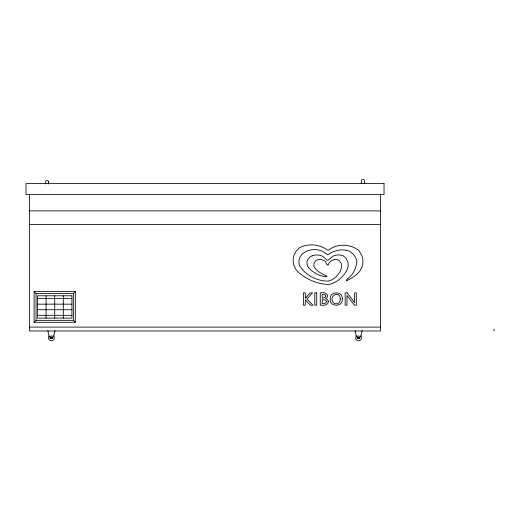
<?xml version="1.0" encoding="UTF-8"?>
<svg xmlns="http://www.w3.org/2000/svg" width="520" height="520" viewBox="0 0 520 520"><rect width="100%" height="100%" fill="white"/><g stroke="black" fill="none" stroke-linecap="round" stroke-linejoin="round"><path stroke-width="0.78" d="M54.951 330.616L53.729 336.102L52.377 337.825L52.377 338.604L50.225 338.604L50.225 337.825L49.062 336.102L47.846 330.616M362.147 330.616L360.932 336.102L359.574 337.825L359.574 338.604L357.428 338.604L357.428 337.825L356.265 336.102L355.043 330.616M49.062 336.102L48.867 336.362A2.925 2.925 0 0 0 51.395 340.75A2.925 2.925 0 0 0 53.931 336.362L53.469 335.757M356.531 335.757L356.063 336.362A2.925 2.925 0 0 0 358.599 340.75A2.925 2.925 0 0 0 361.134 336.362L360.666 335.757M327.99 265.064C326.417 265.486 326.04 260.767 323.817 260.553A7.904 7.904 0 0 0 318.389 259.435L315.699 260.715L314.074 263.269A5.688 5.688 0 0 0 314.353 267.286L315.53 268.938A31.688 31.688 0 0 0 326.853 276.022L326.853 276.796A26.293 26.293 0 0 1 308.802 267.807M34.105 322.289L36.056 320.339L36.056 293.547L34.105 291.596L34.105 322.289L75.309 322.289L75.309 291.596L34.105 291.596M36.056 293.547L73.359 293.547L75.309 291.596M346.034 250.218A12.695 12.695 0 0 1 350.019 251.583L353.373 254.189L355.738 257.764A13.683 13.683 0 0 1 356.876 261.931A26.878 26.878 0 0 1 351.435 275.269L346.223 280.3L346.593 280.709M312.124 255.833L309.81 257.082L307.749 259.591A7.482 7.482 0 0 0 307.606 265.993L308.783 267.826M346.509 280.748L347.113 280.469A49.465 49.465 0 0 0 356.597 274.56L359.691 271.329L361.829 267.358A17.192 17.192 0 0 0 362.154 256.197L358.917 250.296L354.12 247.52A26.221 26.221 0 0 0 332.683 247.514L327.886 250.296L323.589 247.656A27.014 27.014 0 0 0 299.397 247.78L296.023 251.251L293.858 255.619A16.094 16.094 0 0 0 293.858 265.311L296.023 269.685L299.397 273.143A49.914 49.914 0 0 0 328.594 284.55A26.403 26.403 0 0 0 339.599 279.227L343.947 274.8A27.716 27.716 0 0 0 347.197 269.464A10.933 10.933 0 0 0 347.366 260.644L346.099 258.408L343.31 255.801A12.838 12.838 0 0 0 332.312 256.536C326.099 262.262 329.082 261.014 322.621 256.308A12.759 12.759 0 0 0 312.124 255.833M29.471 210.899L380.562 210.899M29.471 224.464L380.562 224.464M37.492 298.578L71.922 298.578M37.492 304.155L71.922 304.155M37.492 309.731L71.922 309.731M37.492 315.315L71.922 315.315M36.056 320.339L73.359 320.339L75.309 322.289M29.471 327.1L380.562 327.1M50.225 337.825L52.377 337.825M357.428 337.825L359.574 337.825M48.412 181.539L48.425 181.994A13.754 13.754 0 0 0 48.646 183.989M494 329.05L494 331M380.562 194.467L380.562 331L29.471 331L29.471 194.467M73.359 293.547L73.359 320.339M63.316 295.789L63.316 318.103M54.711 295.789L54.711 318.103M48.425 181.994L48.425 181.935A1.404 1.404 0 0 0 47.027 180.375A1.404 1.404 0 0 0 45.636 181.935L45.636 181.994A13.754 13.754 0 0 1 45.409 183.989M46.098 295.789L46.098 318.103M328.068 265.012A8.658 8.658 0 0 1 334.471 259.538M334.477 259.565A5.973 5.973 0 0 1 337.623 259.818L339.469 260.891L341.322 263.523A6.519 6.519 0 0 1 341.406 267.826A18.415 18.415 0 0 1 339.593 272.48L336.603 276.439L332.67 279.403A17.218 17.218 0 0 1 328.101 281.138A35.029 35.029 0 0 1 308.347 274.859L304.219 271.531L299.936 266.364A11.03 11.03 0 0 1 299.592 258.011L301.776 254.384L305.819 251.544A19.63 19.63 0 0 1 322.465 251.29L327.853 254.872A23.459 23.459 0 0 1 346.041 250.192M361.244 183.528A13.754 13.754 0 0 0 361.608 180.869L361.615 180.811A1.404 1.404 0 0 1 363.006 179.25A1.404 1.404 0 0 1 364.397 180.811L364.397 180.869A13.754 13.754 0 0 0 364.767 183.528M340.281 299.078C340.594 301.828 338.13 304.454 335.316 303.713A3.614 3.614 0 0 1 333.275 302.49C327.983 295.945 340.21 289.803 340.281 299.078M342.284 298.877C343.337 307.106 329.433 307.424 330.181 299.169C329.192 291.018 343.025 290.635 342.284 298.877M328.328 301.516C328.289 305.611 323.219 305.533 320.262 305.065L320.262 292.936C324.064 291.025 330.902 295.308 325.812 298.682L327.6 299.65L328.328 301.516M325.656 296.049L324.981 297.589L322.212 298.123L322.212 294.372L324.441 294.469L325.15 294.846L325.656 296.049M326.352 301.567L326.177 302.484L324.825 303.608L322.212 303.693L322.212 299.618L325.644 300.092L326.352 301.567M306.131 297.382L305.338 298.292L305.318 292.877L303.368 292.877L303.368 305.195L305.318 305.195L305.318 299.8L310.505 305.195L313.021 305.195L306.963 298.942L312.559 292.877L310.2 292.877L306.131 297.382M384.033 183.541L26 183.541L26 194.467L384.033 194.467L384.033 183.541M316.732 292.877L314.782 292.877L314.782 305.195L316.732 305.195L316.732 292.877M347.21 292.877L345.163 292.877L345.163 305.195L346.964 305.195L346.964 295.432L354.413 305.195L356.324 305.195L356.324 292.877L354.529 292.877L354.529 302.627L347.21 292.877M71.922 295.789L37.492 295.789L37.492 318.103L71.922 318.103L71.922 295.789M50.908 337.331A0.78 0.78 0 0 0 52.078 336.654A0.78 0.78 0 0 0 50.908 335.978A0.78 0.78 0 0 0 50.908 337.331M358.111 337.331A0.78 0.78 0 0 0 359.281 336.654A0.78 0.78 0 0 0 358.111 335.978A0.78 0.78 0 0 0 358.111 337.331"/></g></svg>
